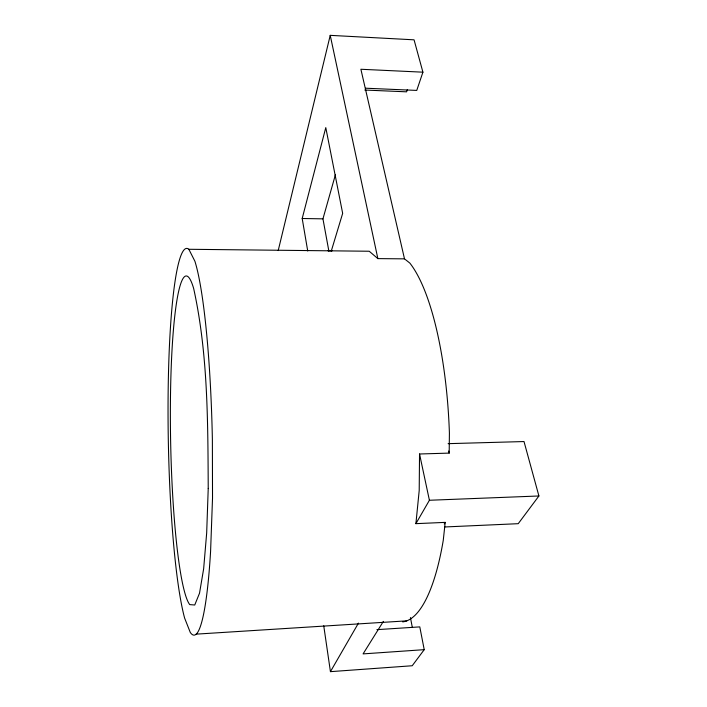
<?xml version="1.0" encoding="UTF-8"?>
<svg xmlns="http://www.w3.org/2000/svg" width="707" height="707" viewBox="0 0 707 707"><rect width="100%" height="100%" fill="white"/><g stroke="black" fill="none" stroke-linecap="round" stroke-linejoin="round"><path stroke-width="1.06" d="M188.849 249.279L194.902 261.245A193.365 22.05 88.9 0 1 212.374 439.135L212.524 498.143L210.589 551.31A193.365 22.05 88.9 0 1 190.271 632.42L184.624 618.112A193.365 22.05 88.9 0 1 168.142 392.465A193.365 22.05 88.9 0 1 188.849 249.279L369.231 251.241L377.856 258.612L404.501 258.859L409.839 263.084A185.747 54.032 88.2 0 1 449.405 433.038L449.184 453.107L419.534 453.991L419.207 490.472L415.902 523.657L445.207 522.376L443.262 540.298A185.747 54.032 88.2 0 1 402.681 621.886M278.204 250.578L330.231 35.35L414.063 39.822L422.919 72.176L416.75 90.416L365.537 88.207M307.731 251.02L302.198 218.498L325.786 127.614L342.665 213.364L331.194 251.33M328.896 251.241L322.949 218.852L335.427 174.682M407.294 89.745L406.605 91.83L364.794 90.036M376.902 629.654L419.79 626.888L424.227 649.662L412.225 665.747L330.434 671.65L358.458 623.114M415.902 523.657L429.405 500.264L419.534 453.991M383.362 621.4L363.08 653.895L424.227 649.662M444.226 523.94L445.207 522.376M448.123 443.66L524.011 441.548L538.911 495.978L518.231 523.684L444.473 526.98M196.166 634.144L406.808 620.852M429.405 500.264L538.911 495.978M327.907 250.685L332.308 250.729M302.198 218.498L322.949 218.852M422.919 72.176L360.888 69.259L404.501 258.859M448.706 451.013L449.184 453.107M330.231 35.35L377.856 258.612M410.44 617.564L412.234 626.985M323.744 625.783L330.434 671.65M208.229 488.422L206.674 532.998L203.643 568.826L199.524 593.191L194.743 605.006L189.75 604.609A165.12 18.753 88.9 0 1 170.467 397.847A165.12 18.753 88.9 0 1 193.647 288.438C208.07 353.96 207.84 421.655 208.229 488.422"/></g></svg>
